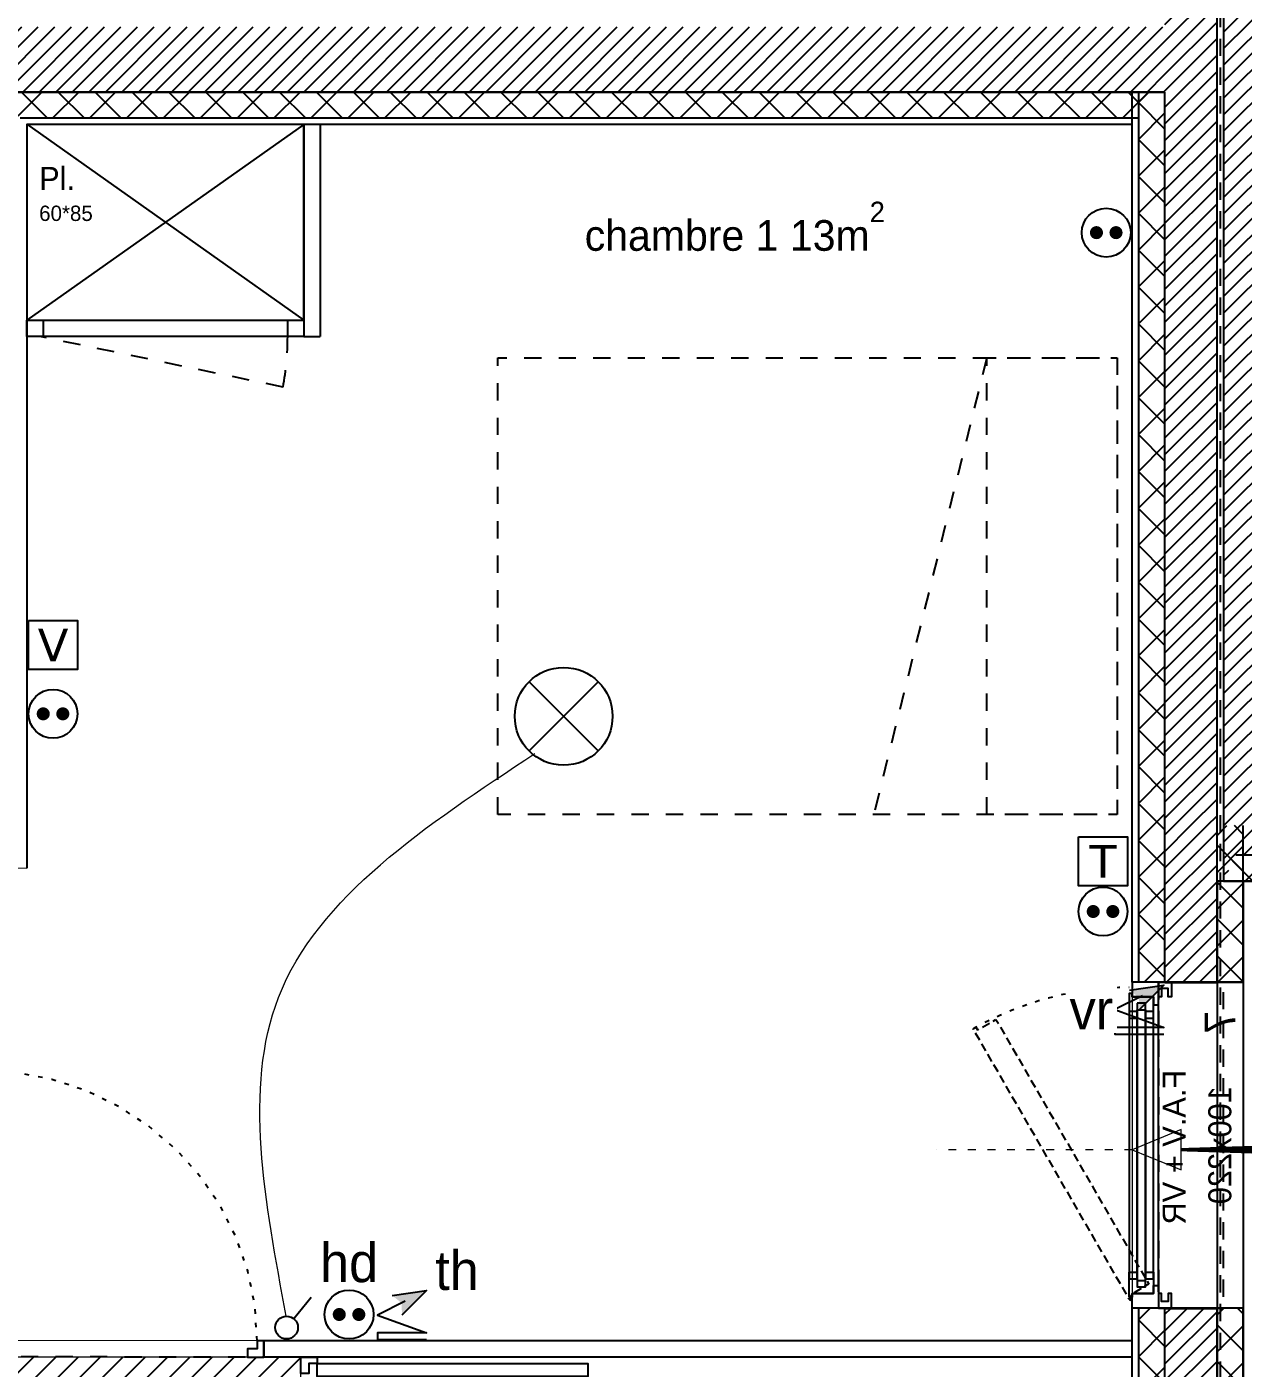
# Model space of a CAD drawing. Header units: centimetres. Extents: x -58072 to 12532, y -30603 to 6224.
# Drawn here: x 9445.4 to 9818.5, y 3368 to 3779.4 of the extents above; entities that cross this region are included whole.
import ezdxf

# ---------------------------------------------------------------- set-up
doc = ezdxf.new("R2010")
doc.units = ezdxf.units.CM
for name, pattern in [('ACAD_ISO03W100', [30, 12, -18]), ('Style de ligne -1', [0.41664, 0.20828, -0.20836]), ('Style de ligne -11', [0.347222, 0.20828, -0.138942]), ('Style de ligne -14', [0.147638, 0.098425, -0.049213]), ('Style de ligne -17', [0.347222, 0.20828, -0.138942]), ('Style de ligne -18', [0.164042, 0.054681, -0.109361]), ('VW-01', [0.41656, 0.20828, -0.20828])]:
    doc.linetypes.add(name, pattern=pattern)
for name, color, linetype in [('B Faux plafonds', 252, 'Continuous'), ('B Faux plafonds_Hatch', 9, 'Continuous'), ('B GÈnÈral_Hatch', 252, 'Continuous'), ('B Général', 252, 'Continuous'), ('C ANNOTATIONS-prestations', 252, 'Continuous'), ('C ANNOTATIONS-texte', 252, 'Continuous'), ('D SURFACES-shab', 252, 'Continuous'), ('prlm-VMC', 93, 'Continuous')]:
    doc.layers.add(name, color=color, linetype=linetype)
doc.layers.add('prlm-ELEC-CFA', color=1, linetype='Continuous', lineweight=25)
doc.layers.add('prlm-ELEC-CFO', color=1, linetype='Continuous', lineweight=25)
doc.layers.add('prlm-ZEROPLOT', color=254, linetype='Continuous', plot=False)
doc.styles.add('Eurostile', font='Eurosti.TTF')
doc.styles.add('Eurostile (bold)', font='Eurostib.TTF')
doc.styles.add('prlm-elec-cfa', font='comic.ttf', dxfattribs={"height": 12})
doc.styles.add('prlm-elec-cfo', font='comic.ttf', dxfattribs={"height": 12})
doc.styles.get("Standard").update_dxf_attribs({"font": 'isocp.shx', "height": 12})
pattern_1 = [(135, (0, 0), (-5.656854, -5.656854), []), (225, (0, 0), (-5.656854, 5.656854), [])]
pattern_2 = [(45, (0, 0), (2.4253472, -2.6458333), [])]

# ---------------------------------------------------------------- blocks, each defined once
blk = doc.blocks.new('A 60.Groupe-7-1')
at = {"layer": 'B Général', "linetype": 'Style de ligne -11', "ltscale": 25.4}
blk.add_line((2145.67, -1173.93), (2145.67, 946.07), dxfattribs=at)
blk = doc.blocks.new('B 60.F 100x220 (all. vitrée fixe) + VR')
at = {"layer": 'B Général'}
blk.add_line((45, 9), (-45, 9), dxfattribs=at)
at = {"layer": 'B Général', "linetype": 'Continuous', "lineweight": 35}
for p, q in [((-50, 7), (-50, -9)), ((50, 7), (50, -9))]:
    blk.add_line(p, q, dxfattribs=at)
at = {"layer": 'B Général', "linetype": 'Style de ligne -14', "ltscale": 25.4, "flags": 128}
blk.add_lwpolyline([(-35.69, 65.82), (-36.19, 64.95), (-35.32, 64.45), (-38.57, 58.82), (42.63, 11.94), (45.88, 17.57), (46.75, 17.07), (47.25, 17.93)], close=True, dxfattribs=at)
at = {"layer": 'B Général', "flags": 128}
for points in [[(-43, 10.5), (-43, 9), (-50, 9), (-50, 17), (-45.5, 17), (-45.5, 10.5)], [(-41, 18), (41, 18), (41, 15.5), (-41, 15.5)], [(43, 10.5), (43, 9), (50, 9), (50, 17), (45.5, 17), (45.5, 10.5)], [(-43.5, 15.5), (43.5, 15.5), (43.5, 13), (-43.5, 13)], [(-41, 13), (41, 13), (41, 10.5), (-41, 10.5)], [(-50, 9), (-50, 5), (-45.5, 5), (-45.5, 6), (-48, 6), (-48, 8), (-45.5, 8), (-45.5, 9)], [(50, 9), (50, 5), (45.5, 5), (45.5, 6), (48, 6), (48, 8), (45.5, 8), (45.5, 9)]]:
    blk.add_lwpolyline(points, close=True, dxfattribs=at)
at = {"layer": 'B Général', "linetype": 'Continuous', "flags": 128}
for points in [[(-39, 15.5), (-41.5, 15.5), (-41.5, 13), (-39, 13), (-39, 10.5), (-45.5, 10.5), (-45.5, 17), (-46.5, 17), (-46.5, 18), (-39, 18)], [(39, 15.5), (41.5, 15.5), (41.5, 13), (39, 13), (39, 10.5), (45.5, 10.5), (45.5, 17), (46.5, 17), (46.5, 18), (39, 18)]]:
    blk.add_lwpolyline(points, close=True, dxfattribs=at)
at = {"layer": 'B Général', "linetype": 'Style de ligne -17', "ltscale": 25.4, "flags": 128}
blk.add_lwpolyline([(-50, 9), (50, 9), (50, -11), (-50, -11)], close=True, dxfattribs=at)
at = {"layer": 'B Général', "flags": 128}
blk.add_lwpolyline([(-50, -9), (-50, -17), (50, -17), (50, -9)], dxfattribs=at)
at = {"layer": 'B Général'}
blk.add_circle((47, 17.5), 0.5, dxfattribs=at)
at = {"layer": 'B Général', "linetype": 'Style de ligne -18', "ltscale": 25.4}
blk.add_arc((49, 17.5), 97.5, 150.2938, 179.7062, dxfattribs=at)
at = {"layer": 'B Général', "insert": (-23.11, 7.69), "char_height": 7.056, "attachment_point": 1, "line_spacing_factor": 0.894578, "style": 'Eurostile'}
blk.add_mtext('F.A.V + VR', dxfattribs=at)
at = {"layer": 'C ANNOTATIONS-prestations', "insert": (-41.15, -5.19), "char_height": 9.41, "attachment_point": 1, "rotation": 360, "line_spacing_factor": 0.894578, "style": 'Eurostile (bold)'}
blk.add_mtext('7', dxfattribs=at)
at = {"layer": 'C ANNOTATIONS-prestations', "insert": (0, -6.31), "char_height": 7.056, "width": 100, "attachment_point": 2, "rotation": 360, "line_spacing_factor": 0.894578, "style": 'Eurostile'}
blk.add_mtext('100x220', dxfattribs=at)
blk = doc.blocks.new('B 60.Groupe-44-1')
at = {"layer": 'B Général', "linetype": 'Style de ligne -11', "ltscale": 25.4}
blk.add_line((2145.67, -1173.93), (2145.67, 946.07), dxfattribs=at)
blk = doc.blocks.new('xi.EA')
at = {"layer": 'prlm-VMC', "color": 0, "linetype": 'ByBlock', "lineweight": 5, "flags": 128}
blk.add_lwpolyline([(-6.17, -15), (6.17, -15), (0, 0)], close=True, dxfattribs=at)
at = {"layer": 'prlm-VMC', "color": 0, "linetype": 'ByBlock', "lineweight": -2, "flags": 128}
blk.add_lwpolyline([(0, -15, 1, 4, 0), (0, -63.63, 1, 1, 0)], format="xyseb", dxfattribs=at)
at = {"layer": 'prlm-VMC', "color": 0, "linetype": 'ByBlock', "lineweight": 5}
blk.add_solid([(0, 0), (6.17, -15), (-6.17, -15), (0, 0)], dxfattribs=at)
at = {"layer": 'prlm-ZEROPLOT', "color": 250, "linetype": 'ACAD_ISO03W100', "lineweight": 0, "ltscale": 0.2}
blk.add_lwpolyline([(0, 0), (0, 60)], dxfattribs=at)
blk = doc.blocks.new('xi.PTCE')
at = {"layer": 'prlm-ELEC-CFO', "color": 0}
for points in [[(-10.61, 10.61), (10.61, -10.61)], [(10.61, 10.61), (-10.61, -10.61)]]:
    blk.add_lwpolyline(points, dxfattribs=at)
at = {"layer": 'prlm-ELEC-CFO', "color": 0, "linetype": 'ByBlock'}
blk.add_circle((0, 0), 15, dxfattribs=at)
blk = doc.blocks.new('xi.SA')
at = {"layer": 'prlm-ELEC-CFO', "color": 0}
blk.add_lwpolyline([(0.2, -1.28), (5.5, 5.28)], dxfattribs=at)
blk.add_circle((-2, -4), 3.5, dxfattribs=at)
blk = doc.blocks.new('xi.PCHD')
at = {"color": 0, "lineweight": 5}
blk.add_wipeout([(-7.5, -7.5), (7.5, -7.5), (7.5, 7.5), (-7.5, 7.5)], dxfattribs=at).dxf.layer = 'prlm-ELEC-CFO'
at = {"layer": 'prlm-ELEC-CFO', "color": 0, "linetype": 'ByBlock', "lineweight": 5, "const_width": 2}
for points in [[(-4, 0, 1), (-2, 0, 1)], [(2, 0, 1), (4, 0, 1)]]:
    blk.add_lwpolyline(points, format="xyb", close=True, dxfattribs=at)
at = {"layer": 'prlm-ELEC-CFO', "color": 0, "linetype": 'ByBlock', "lineweight": -2}
blk.add_circle((0, 0), 7.5, dxfattribs=at)
blk = doc.blocks.new('xi.PC')
at = {"color": 0, "lineweight": 5}
blk.add_wipeout([(-7.5, -7.5), (7.5, -7.5), (7.5, 7.5), (-7.5, 7.5)], dxfattribs=at).dxf.layer = 'prlm-ELEC-CFO'
at = {"layer": 'prlm-ELEC-CFO', "color": 0, "linetype": 'ByBlock', "lineweight": 5, "const_width": 2}
for points in [[(-4, 0, 1), (-2, 0, 1)], [(2, 0, 1), (4, 0, 1)]]:
    blk.add_lwpolyline(points, format="xyb", close=True, dxfattribs=at)
at = {"layer": 'prlm-ELEC-CFO', "color": 0, "linetype": 'ByBlock', "lineweight": -2}
blk.add_circle((0, 0), 7.5, dxfattribs=at)
blk = doc.blocks.new('xi.TV')
at = {"layer": 'prlm-ELEC-CFA', "color": 0, "linetype": 'ByBlock', "lineweight": -2, "flags": 128}
blk.add_lwpolyline([(-7.5, 7.5), (7.5, 7.5), (7.5, -7.5), (-7.5, -7.5)], close=True, dxfattribs=at)
at = {"layer": 'prlm-ELEC-CFA', "color": 0, "linetype": 'ByBlock', "insert": (0, 0), "char_height": 10, "width": 11.36, "attachment_point": 5}
blk.add_mtext('{\\fVerdana|b0|i0|c0|p34;V}', dxfattribs=at)
blk = doc.blocks.new('xi.TEL')
at = {"layer": 'prlm-ELEC-CFA', "color": 0, "linetype": 'ByBlock', "lineweight": -2, "flags": 128}
blk.add_lwpolyline([(-7.5, 7.5), (7.5, 7.5), (7.5, -7.5), (-7.5, -7.5)], close=True, dxfattribs=at)
at = {"layer": 'prlm-ELEC-CFA', "color": 0, "linetype": 'ByBlock', "insert": (0, 0), "char_height": 10, "width": 11.36, "attachment_point": 5}
blk.add_mtext('{\\fVerdana|b0|i0|c0|p34;T}', dxfattribs=at)
blk = doc.blocks.new('xi.VR')
at = {"layer": 'prlm-ELEC-CFO', "lineweight": 5}
blk.add_hatch(color=0, dxfattribs=at).paths.add_polyline_path([(-3, 6), (-0.1, 3.7), (0, 0), (7.5, 7.5)])
at = {"layer": 'prlm-ELEC-CFO', "color": 0}
for points in [[(0.95, 4.23), (-7.5, 0), (7.5, -5.5), (-7.5, -5.5), (-7.5, -7.5), (7.5, -7.5)], [(-3, 6), (7.5, 7.5), (0, 0)]]:
    blk.add_lwpolyline(points, dxfattribs=at)
blk = doc.blocks.new('B 60.PP 80')
at = {"layer": 'B Général', "flags": 128}
blk.add_lwpolyline([(-43, 2.5), (-43, 85.5), (-39, 85.5), (-39, 2.5)], close=True, dxfattribs=at)
at = {"layer": 'B Général', "linetype": 'Style de ligne -18', "ltscale": 25.4, "flags": 128}
blk.add_lwpolyline([(46, 2.5), (45.27, 13.33), (43.1, 23.98), (39.53, 34.26), (34.61, 44), (28.44, 53.03), (21.1, 61.19), (12.74, 68.35), (3.5, 74.38), (-6.47, 79.18), (-17, 82.67), (-27.91, 84.79), (-39, 85.5)], dxfattribs=at)
at = {"layer": 'B Général', "linetype": 'Continuous', "flags": 128}
for points in [[(-45, 2.5), (-43, 2.5), (-43, 0), (-40, 0), (-40, -2.5), (-45, -2.5)], [(48, 2.5), (46, 2.5), (46, 0), (43, 0), (43, -2.5), (48, -2.5), (48, -2.5), (48, -2.5), (48, 1.79), (48, 1.79)]]:
    blk.add_lwpolyline(points, close=True, dxfattribs=at)
at = {"layer": 'C ANNOTATIONS-prestations', "insert": (-37.5, 32.5), "char_height": 5.8796, "attachment_point": 1, "rotation": 90, "line_spacing_factor": 0.894578, "style": 'Eurostile'}
blk.add_mtext('PP 83 x 204', dxfattribs=at)
blk = doc.blocks.new('B 60.PL 60.85')
at = {"layer": 'B Général', "linetype": 'Continuous'}
for p, q in [((-42.5, 42.83), (42.5, -17.27)), ((42.5, 42.73), (-42.5, -17.27))]:
    blk.add_line(p, q, dxfattribs=at)
at = {"layer": 'B Général', "linetype": 'Style de ligne -1', "ltscale": 25.4}
blk.add_line((36.08, -37.76), (-38.5, -22.27), dxfattribs=at)
at = {"layer": 'B Général', "linetype": 'Continuous', "flags": 128}
for points in [[(42.5, -17.27), (42.5, 42.73), (-42.5, 42.73), (-42.5, -17.27)], [(42.5, -17.27), (42.5, -22.27), (-42.5, -22.27), (-42.5, -17.27)], [(-37.5, -17.27), (-37.5, -22.27), (-42.5, -22.27), (-42.5, -17.27)], [(42.5, -17.27), (42.5, -22.27), (37.5, -22.27), (37.5, -17.27)]]:
    blk.add_lwpolyline(points, close=True, dxfattribs=at)
at = {"layer": 'B Général', "linetype": 'Style de ligne -1', "ltscale": 25.4}
blk.add_arc((-47.5, -22.27), 85, 349.5013, 360, dxfattribs=at)
at = {"layer": 'B Général', "insert": (-38.72, 29.74), "char_height": 7.056, "attachment_point": 1, "line_spacing_factor": 0.894578, "style": 'Eurostile'}
blk.add_mtext('Pl.', dxfattribs=at)
at = {"layer": 'C ANNOTATIONS-prestations', "insert": (-38.72, 15.5), "char_height": 4.704, "attachment_point": 4, "line_spacing_factor": 0.894578, "style": 'Eurostile'}
blk.add_mtext('60*85', dxfattribs=at)
blk = doc.blocks.new('B 60.Groupe-6-1')
at = {"layer": 'B Général', "linetype": 'VW-01', "ltscale": 25.4}
blk.add_line((70, -114.99), (-70, -80.35), dxfattribs=at)
at = {"layer": 'B Général', "linetype": 'VW-01', "ltscale": 25.4, "flags": 128}
for points in [[(-70, 35), (70, 35), (70, -155), (-70, -155)], [(-70, -114.99), (70, -114.99), (70, -155), (-70, -155)]]:
    blk.add_lwpolyline(points, close=True, dxfattribs=at)
blk = doc.blocks.new('xi.TH')
at = {"color": 0, "lineweight": 5}
blk.add_wipeout([(-7.5, -7.5), (7.5, -7.5), (7.5, 7.5), (-7.5, 7.5)], dxfattribs=at).dxf.layer = 'prlm-ELEC-CFA'
at = {"layer": 'prlm-ELEC-CFA', "lineweight": 5}
blk.add_hatch(color=0, dxfattribs=at).paths.add_polyline_path([(-3, 6), (-0.1, 3.7), (0, 0), (7.5, 7.5)])
at = {"layer": 'prlm-ELEC-CFA', "color": 0}
for points in [[(0.95, 4.23), (-7.5, 0), (7.5, -5.5), (-7.5, -5.5), (-7.5, -7.5), (7.5, -7.5)], [(-3, 6), (7.5, 7.5), (0, 0)]]:
    blk.add_lwpolyline(points, dxfattribs=at)

msp = doc.modelspace()

# ---------------------------------------------------------------- hatches: boundary and pattern name
at = {"layer": 'B Faux plafonds_Hatch', "linetype": 'Continuous'}
h = msp.add_hatch(dxfattribs=at)
h.set_pattern_fill('F_P__SOFFITE', color=256, style=0, pattern_type=2)
h.set_pattern_definition([(45, (0, 0.2205), (-3.5277778, 3.3072917), [])])
h.paths.add_polyline_path([(9301.484, 2929.14), (9301.484, 3167.39), (9404.485, 3167.39), (9404.485, 3236.39), (9439.643, 3236.39), (9439.643, 3167.39), (9529.485, 3167.39), (9529.485, 3371.39), (9420.096, 3371.439), (9420.096, 3521.439), (9280.096, 3521.39), (9280.096, 3371.39), (9208.484, 3371.39), (9208.484, 3241.39), (9208.796, 3241.39), (9208.484, 2929.14)])
at = {"layer": 'B GÈnÈral_Hatch', "linetype": 'Continuous'}
h = msp.add_hatch(dxfattribs=at)
h.set_pattern_fill('50_BETON', color=256, style=0, pattern_type=2)
h.set_pattern_definition(pattern_2)
h.paths.add_polyline_path([(9828.484, 3551.389), (9828.484, 4134.352), (9812.484, 4152.352), (9812.484, 3517.389)])
h = msp.add_hatch(dxfattribs=at)
h.set_pattern_fill('50_BETON', color=256, style=0, pattern_type=2)
h.set_pattern_definition(pattern_2)
h.paths.add_polyline_path([(9810.485, 4137.39), (9794.485, 4119.39), (9794.485, 3534.389), (9810.485, 3534.389)])
h = msp.add_hatch(dxfattribs=at)
h.set_pattern_fill('50_BETON', color=256, style=0, pattern_type=2)
h.set_pattern_definition(pattern_2)
h.paths.add_polyline_path([(9794.485, 3759.39), (9794.485, 3779.39), (9415.447, 3779.39), (9435.447, 3759.39)])
h = msp.add_hatch(dxfattribs=at)
h.set_pattern_fill('02_ISOLANT', color=256, angle=-179.99943, style=0, pattern_type=2)
h.set_pattern_definition([(-134.99943, (0, 0), (5.656911, -5.6567977), []), (-44.99943, (0, 0), (-5.6567977, -5.656911), [])])
h.paths.add_polyline_path([(9786.485, 3751.392), (9794.485, 3759.392), (9435.447, 3759.389), (9443.447, 3751.389)])
h = msp.add_hatch(dxfattribs=at)
h.set_pattern_fill('02_ISOLANT', color=256, angle=90, style=0, pattern_type=2)
h.set_pattern_definition(pattern_1)
h.paths.add_polyline_path([(9786.484, 3534.389), (9794.484, 3534.389), (9794.484, 3759.39), (9786.484, 3759.39)])
h = msp.add_hatch(dxfattribs=at)
h.set_pattern_fill('50_BETON', color=256, style=0, pattern_type=2)
h.set_pattern_definition(pattern_2)
h.paths.add_polyline_path([(9823.778, 3541.389), (9816.249, 3525.389), (10073.796, 3525.389), (10073.796, 3541.389)])
h = msp.add_hatch(dxfattribs=at)
h.set_pattern_fill('02_ISOLANT', color=256, angle=90, style=0, pattern_type=2)
h.set_pattern_definition(pattern_1)
h.paths.add_polyline_path([(9786.485, 3486.389), (9794.485, 3486.389), (9794.485, 3534.389), (9786.485, 3534.389)])
h = msp.add_hatch(dxfattribs=at)
h.set_pattern_fill('50_BETON', color=256, style=0, pattern_type=2)
h.set_pattern_definition(pattern_2)
h.paths.add_polyline_path([(9794.485, 3486.389), (9810.485, 3486.389), (9810.485, 3534.389), (9794.485, 3534.389)])
h = msp.add_hatch(dxfattribs=at)
h.set_pattern_fill('02_ISOLANT', color=256, angle=90, style=0, pattern_type=2)
h.set_pattern_definition(pattern_1)
h.paths.add_polyline_path([(9810.485, 3486.389), (9818.485, 3486.389), (9818.485, 3534.389), (9810.485, 3534.389)])
h = msp.add_hatch(dxfattribs=at)
h.set_pattern_fill('02_ISOLANT', color=256, style=0, pattern_type=2)
h.set_pattern_definition([(45, (0, 0), (-5.656854, 5.656854), []), (135, (0, 0), (5.656854, 5.656854), [])])
h.paths.add_polyline_path([(9816.249, 3525.389), (9812.484, 3517.389), (10073.796, 3517.389), (10073.796, 3525.389)])
h = msp.add_hatch(dxfattribs=at)
h.set_pattern_fill('02_ISOLANT', color=256, angle=90, style=0, pattern_type=2)
h.set_pattern_definition(pattern_1)
h.paths.add_polyline_path([(9786.485, 3142.386), (9794.485, 3142.386), (9794.485, 3386.389), (9786.485, 3386.389)])
h = msp.add_hatch(dxfattribs=at)
h.set_pattern_fill('50_BETON', color=256, style=0, pattern_type=2)
h.set_pattern_definition(pattern_2)
h.paths.add_polyline_path([(9794.485, 3142.386), (9810.485, 3142.386), (9810.485, 3386.389), (9794.485, 3386.389)])
h = msp.add_hatch(dxfattribs=at)
h.set_pattern_fill('02_ISOLANT', color=256, angle=90, style=0, pattern_type=2)
h.set_pattern_definition(pattern_1)
h.paths.add_polyline_path([(9810.485, 3142.386), (9818.485, 3142.386), (9818.485, 3386.389), (9810.485, 3386.389)])

# ---------------------------------------------------------------- linework, layer by layer
at = {"layer": 'B Faux plafonds', "linetype": 'VW-01', "ltscale": 25.4, "flags": 128}
msp.add_lwpolyline([(9301.484, 2929.14), (9301.484, 3167.39), (9404.485, 3167.39), (9404.485, 3236.39), (9439.643, 3236.39), (9439.643, 3167.39), (9529.485, 3167.39), (9529.485, 3371.39), (9420.096, 3371.439), (9420.096, 3521.439), (9280.096, 3521.39), (9280.096, 3371.39), (9208.484, 3371.39), (9208.484, 3241.39), (9208.796, 3241.39), (9208.484, 2929.14)], close=True, dxfattribs=at)
at = {"layer": 'B Général', "linetype": 'Continuous', "lineweight": 18}
for p, q in [((9812.484, 4152.352), (9812.484, 3517.389)), ((9810.485, 3534.389), (9810.485, 4137.39)), ((9435.447, 3759.39), (9794.485, 3759.39)), ((9794.485, 3534.389), (9794.485, 3759.39)), ((9794.485, 3486.389), (9794.485, 3534.389)), ((9810.485, 3486.389), (9810.485, 3534.389)), ((9816.249, 3525.389), (10073.796, 3525.389)), ((9794.485, 3142.386), (9794.485, 3386.389)), ((9810.485, 3142.386), (9810.485, 3386.389))]:
    msp.add_line(p, q, dxfattribs=at)
at = {"layer": 'B Général', "linetype": 'Continuous'}
for p, q in [((9812.484, 4152.352), (9812.484, 3517.389)), ((9810.485, 3534.389), (9810.485, 4137.39)), ((9794.485, 3759.392), (9435.447, 3759.389)), ((9794.485, 3759.392), (9435.447, 3759.389)), ((9435.447, 3759.39), (9794.485, 3759.39)), ((9784.484, 3534.389), (9784.484, 3759.39)), ((9784.484, 3534.389), (9784.484, 3759.39)), ((9786.484, 3534.389), (9786.484, 3759.39)), ((9794.484, 3534.389), (9794.484, 3759.39)), ((9794.484, 3534.389), (9794.484, 3759.39)), ((9794.485, 3534.389), (9794.485, 3759.39)), ((9786.485, 3751.392), (9443.447, 3751.389)), ((9784.485, 3749.392), (9445.447, 3749.389)), ((9784.485, 3749.392), (9445.447, 3749.389)), ((9445.447, 3749.389), (9445.447, 3521.389)), ((9445.447, 3749.389), (9445.447, 3521.389)), ((9530.447, 3749.389), (9530.447, 3684.389)), ((9530.447, 3749.389), (9530.447, 3684.389)), ((9535.447, 3749.389), (9535.447, 3684.389)), ((9535.447, 3749.389), (9535.447, 3684.389)), ((9530.447, 3684.389), (9535.447, 3684.389)), ((9784.485, 3486.389), (9784.485, 3534.389)), ((9784.485, 3486.389), (9784.485, 3534.389)), ((9786.485, 3486.389), (9786.485, 3534.389)), ((9786.485, 3486.389), (9786.485, 3534.389)), ((9794.485, 3486.389), (9794.485, 3534.389)), ((9810.485, 3486.389), (9810.485, 3534.389)), ((9818.485, 3486.389), (9818.485, 3534.389)), ((9818.485, 3486.389), (9818.485, 3534.389)), ((9816.249, 3525.389), (10073.796, 3525.389)), ((9812.484, 3517.389), (10073.796, 3517.389)), ((9812.484, 3517.389), (10073.796, 3517.389)), ((9818.485, 3486.389), (9784.485, 3486.389)), ((9784.485, 3142.386), (9784.485, 3386.389)), ((9818.485, 3386.389), (9784.485, 3386.389)), ((9784.485, 3142.386), (9784.485, 3386.389)), ((9786.485, 3142.386), (9786.485, 3386.389)), ((9786.485, 3142.386), (9786.485, 3386.389)), ((9794.485, 3142.386), (9794.485, 3386.389)), ((9810.485, 3142.386), (9810.485, 3386.389)), ((9818.485, 3142.386), (9818.485, 3386.389)), ((9818.485, 3142.386), (9818.485, 3386.389)), ((9784.485, 3376.39), (9518.096, 3376.39)), ((9518.096, 3376.39), (9518.096, 3371.39)), ((9784.485, 3376.39), (9518.096, 3376.39)), ((9784.485, 3371.39), (9518.096, 3371.39)), ((9529.485, 3371.39), (9518.096, 3371.39)), ((9529.485, 3371.39), (9534.485, 3371.39)), ((9784.485, 3371.39), (9534.485, 3371.39))]:
    msp.add_line(p, q, dxfattribs=at)
at = {"layer": 'B Général', "linetype": 'Continuous', "flags": 128}
msp.add_lwpolyline([(9810.485, 3239.389), (10820.388, 3239.389), (10820.388, 3517.39), (9810.485, 3517.39)], close=True, dxfattribs=at)
at = {"layer": 'D SURFACES-shab', "lineweight": 18, "flags": 128}
for points in [[(9425.096, 3376.44), (9425.096, 3521.44), (9445.447, 3521.389), (9445.447, 3749.39), (9784.485, 3749.391), (9784.485, 3376.39)], [(9208.484, 3371.39), (9208.484, 3167.39), (9404.485, 3167.39), (9404.485, 3236.39), (9439.485, 3236.39), (9439.485, 3167.39), (9529.485, 3167.39), (9529.485, 3371.39)], [(9534.485, 3371.39), (9784.485, 3371.39), (9784.485, 2929.14), (9534.485, 2929.14)]]:
    msp.add_lwpolyline(points, close=True, dxfattribs=at)
at = {"layer": 'prlm-ELEC-CFO', "lineweight": 13}
msp.add_spline([(9525.018, 3383.958), (9522.631, 3481.683), (9601.274, 3556.499)], degree=3, dxfattribs=at)
at = {"layer": 'prlm-ZEROPLOT'}
msp.add_lwpolyline([(8418.485, 4917.388), (10859.388, 4917.388), (10859.389, 3517.39), (9818.485, 3517.39), (9818.485, 2192.491), (8418.485, 2192.491)], close=True, dxfattribs=at)

# ---------------------------------------------------------------- block references
at = {"layer": 'B Général'}
for name, p in [('B 60.Groupe-44-1', (7665.813, 4459.319)), ('A 60.Groupe-7-1', (7665.813, 4459.319)), ('B 60.PL 60.85', (9487.947, 3706.662))]:
    msp.add_blockref(name, p, dxfattribs=at)
for name, p, rotation in [('B 60.Groupe-6-1', (9624.855, 3607.837), 90), ('B 60.PP 80', (9470.096, 3373.89), 5.544521286537929e-08), ('B 60.PP 80', (9531.985, 3326.39), 270.0000000556536)]:
    msp.add_blockref(name, p, dxfattribs=dict(at, rotation=rotation))
at = {"layer": 'B Général', "xscale": -1, "rotation": 90}
msp.add_blockref('B 60.F 100x220 (all. vitrée fixe) + VR', (9801.485, 3436.389), dxfattribs=at)
at = {"layer": 'prlm-ELEC-CFA'}
msp.add_blockref('xi.TV', (9453.492, 3589.76), dxfattribs=at)
at = {"layer": 'prlm-ELEC-CFO'}
for name, p in [('xi.PTCE', (9610.088, 3567.916)), ('xi.VR', (9786.648, 3477.952)), ('xi.SA', (9527.104, 3384.459))]:
    msp.add_blockref(name, p, dxfattribs=at)
at = {"layer": 'prlm-VMC', "rotation": 89.99999693116243}
msp.add_blockref('xi.EA', (9784.485, 3434.998), dxfattribs=at)

# ---------------------------------------------------------------- texts
at = {"layer": 'C ANNOTATIONS-texte', "insert": (9616.54, 3725.751), "char_height": 9.40741, "width": 119.69099, "attachment_point": 1, "line_spacing_factor": 0.894578, "style": 'Eurostile'}
msp.add_mtext('chambre 1 13m{\\H0.6667x;\\S2^ ;}', dxfattribs=at)

# ---------------------------------------------------------------- next in the draw order: block references
at = {"layer": 'prlm-ELEC-CFO'}
for name, p in [('xi.PC', (9776.485, 3716.261)), ('xi.PC', (9453.478, 3568.677)), ('xi.PC', (9775.504, 3508.049)), ('xi.PCHD', (9544.269, 3384.454))]:
    msp.add_blockref(name, p, dxfattribs=at)

# ---------------------------------------------------------------- next in the draw order: texts
at = {"layer": 'prlm-ELEC-CFO', "lineweight": 20, "insert": (9771.931, 3477.952), "char_height": 12, "attachment_point": 5, "line_spacing_factor": 0.8, "style": 'prlm-elec-cfo', "bg_fill": 3, "box_fill_scale": 1.1, "bg_fill_color": 256, "bg_fill_transparency": 0}
msp.add_mtext('vr', dxfattribs=at)

# ---------------------------------------------------------------- next in the draw order: block references
at = {"layer": 'prlm-ELEC-CFA'}
msp.add_blockref('xi.TEL', (9775.504, 3523.476), dxfattribs=at)

# ---------------------------------------------------------------- next in the draw order: texts
at = {"layer": 'prlm-ELEC-CFO', "lineweight": 20, "insert": (9544.273, 3400.286), "char_height": 12, "attachment_point": 5, "line_spacing_factor": 0.8, "style": 'prlm-elec-cfo', "bg_fill": 3, "box_fill_scale": 1.1, "bg_fill_color": 256, "bg_fill_transparency": 0}
msp.add_mtext('hd', dxfattribs=at)

# ---------------------------------------------------------------- next in the draw order: block references
at = {"layer": 'prlm-ELEC-CFA'}
msp.add_blockref('xi.TH', (9560.497, 3384.292), dxfattribs=at)

# ---------------------------------------------------------------- next in the draw order: texts
at = {"layer": 'prlm-ELEC-CFA', "lineweight": 20, "insert": (9577.382, 3397.892), "char_height": 12, "attachment_point": 5, "line_spacing_factor": 0.8, "style": 'prlm-elec-cfa', "bg_fill": 3, "box_fill_scale": 1.1, "bg_fill_color": 256, "bg_fill_transparency": 0}
msp.add_mtext('th', dxfattribs=at)

doc.saveas('drawing.dxf')
